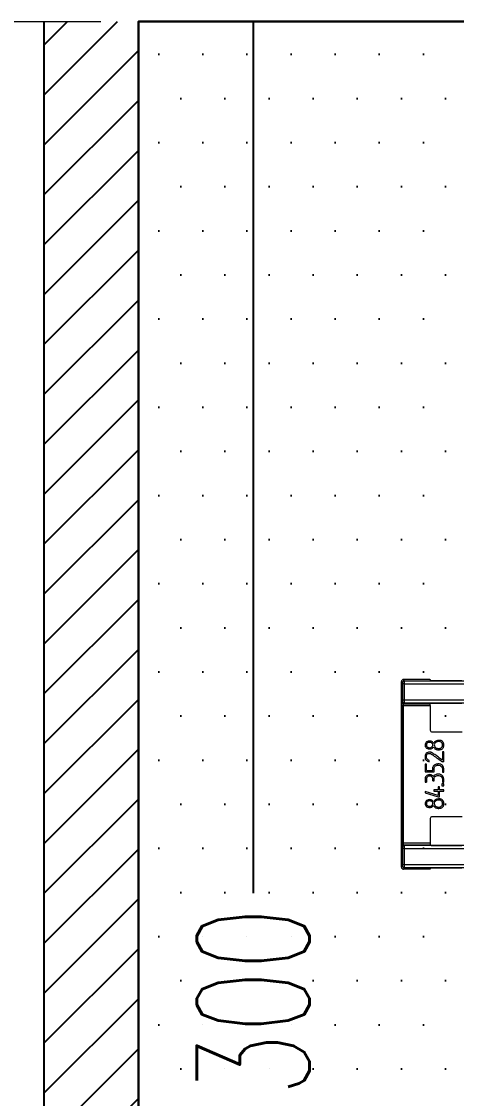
# Model space of a CAD drawing. Header units: millimetres. Extents: x 1734 to 22014, y 983 to 3953.
# Drawn here: x 11431.4 to 11477.6, y 2356.7 to 2471.2 of the extents above; entities that cross this region are included whole.
import ezdxf

# ---------------------------------------------------------------- set-up
doc = ezdxf.new("R2010")
doc.units = ezdxf.units.MM
doc.linetypes.add('ACAD_ISO03W100', pattern=[30, 12, -18])
for name, color, linetype in [('LD_base', 144, 'Continuous'), ('LD_beam', 240, 'Continuous'), ('LD_quote', 242, 'Continuous')]:
    doc.layers.add(name, color=color, linetype=linetype)
doc.layers.add('LD_light', color=240, linetype='Continuous', lineweight=5)
doc.layers.add('LD_text', color=7, linetype='Continuous', lineweight=9)
doc.styles.add('SIMPLEX', font='SIMPLEX.SHX', dxfattribs={"width": 0.65})
doc.dimstyles.new('Illuminazione 1_100', dxfattribs={"dimtxt": 9, "dimasz": 3, "dimexe": 0.05, "dimexo": 0.05, "dimgap": 1.5, "dimtad": 0, "dimdec": 0, "dimlfac": -1, "dimzin": 0, "dimdsep": 46, "dimtxsty": 'SIMPLEX', "dimblk": 'LINEET2S', "dimcen": 0, "dimdle": 0.1000000014901161, "dimse1": 1, "dimse2": 1, "dimclrd": 7, "dimclrt": 256, "dimadec": 0, "dimazin": 0, "dimtfac": 1, "dimtdec": 0, "dimtix": 1, "dimtmove": 2, "dimatfit": 3, "dimldrblk": 'OBLIQUE', "dimfxl": 1, "dimtolj": 1, "dimarcsym": 0})

# ---------------------------------------------------------------- blocks, each defined once
blk = doc.blocks.new('LINEET2S')
at = {"color": 5}
blk.add_line((0.5, 0.5), (-0.5, -0.5), dxfattribs=at)
blk.add_line((-1, 0), (0, 0))
blk = doc.blocks.new('*D152')
at = {"layer": 'DEFPOINTS', "color": 0, "transparency": 16777216}
for p in [(11443.83322004053, 2471.156969764409), (11913.8332251316, 2471.156969764409), (11913.8332251316, 2037.636933295839)]:
    blk.add_point(p, dxfattribs=at)
at = {"layer": 'LD_quote', "color": 7, "lineweight": -2, "transparency": 16777216}
for p, q in [((11446.83322004053, 2037.636933295839), (11669.81179401463, 2037.636933295839)), ((11910.8332251316, 2037.636933295839), (11687.85465115749, 2037.636933295839))]:
    blk.add_line(p, q, dxfattribs=at)
at = {"layer": 'LD_quote', "color": 7, "lineweight": -2, "transparency": 16777216, "xscale": 3, "yscale": 3, "zscale": 3, "rotation": 180}
blk.add_blockref('LINEET2S', (11443.83322004053, 2037.636933295839), dxfattribs=at)
at = {"layer": 'LD_quote', "color": 7, "lineweight": -2, "transparency": 16777216, "xscale": 3, "yscale": 3, "zscale": 3}
blk.add_blockref('LINEET2S', (11913.8332251316, 2037.636933295839), dxfattribs=at)
at = {"layer": 'LD_quote', "transparency": 16777216, "insert": (11678.83322258606, 2037.636933295839), "char_height": 9, "attachment_point": 5, "style": 'SIMPLEX'}
blk.add_mtext('\\A1;470', dxfattribs=at)
blk = doc.blocks.new('_Oblique')
at = {"color": 0, "linetype": 'ByBlock', "lineweight": -2}
blk.add_line((-0.5, -0.5), (0.5, 0.5), dxfattribs=at)
blk = doc.blocks.new('braccettoespotmodulepianta')
at = {"layer": 'LD_light', "linetype": 'Continuous'}
for p, q in [((-1.007972682733452, 19.15194721625903), (-0.9919992705763434, 19.14129962665311)), ((-1.007965829232489, 18.86979590363125), (-1.007972682733452, 19.15194721625903)), ((-0.9919924170753802, 11.76611215128059), (-0.9919992705763434, 19.14129962665311)), ((-0.9719992705759068, 19.16129962665263), (-0.987972682733016, 19.17194721625901)), ((-0.987972682733016, 19.17194721625901), (0.9879733083744212, 19.17194721625901)), ((-0.96200269732617, 19.14112964520654), (-0.96200269732617, 19.16112659911005)), ((-0.787684485589125, 19.16112659911005), (-0.96200269732617, 19.16112659911005)), ((-0.96200269732617, 19.14112964520654), (-0.787684485589125, 19.14112964520654)), ((-0.96200269732617, 11.76611215128059), (-0.96200269732617, 19.14112964520654)), ((-0.787684485589125, 19.14112964520654), (-0.787684485589125, 19.16112659911005)), ((-0.787684485589125, 19.14112964520654), (-0.787684485589125, 11.76611215128059)), ((-0.7703396497236099, 19.16864750844161), (-0.7776860086378293, 19.16130114952739)), ((-0.7576890547352378, 11.76611215128059), (-0.7576860086373927, 19.1413011495274)), ((-0.7576860086373927, 19.1413011495274), (-0.7503396497231734, 19.14864750844163)), ((-0.7503396497231734, 19.14864750844163), (-0.7503426958210185, 18.86649924156199)), ((-0.730345741918427, 19.14933352572325), (-0.730345741918427, 19.16933047962629)), ((0.7303463675580133, 19.16933047962629), (-0.730345741918427, 19.16933047962629)), ((-0.730345741918427, 19.14933352572325), (0.7303463675580133, 19.14933352572325)), ((-0.730345741918427, 18.86684225020326), (-0.730345741918427, 19.14933352572325)), ((0.7303463675580133, 19.14933352572325), (0.7303463675580133, 19.16933047962629)), ((0.7303463675580133, 19.14933352572325), (0.7303463675580133, 18.86684225020326)), ((0.7503402753645787, 19.14864750844163), (0.7503433214606048, 18.86649924156199)), ((0.7503402753645787, 19.14864750844163), (0.7576866342787979, 19.1413011495274)), ((0.7576896803748241, 11.76611215128059), (0.7576866342787979, 19.1413011495274)), ((0.7776866342774156, 19.16130114952739), (0.7703402753631963, 19.16864750844161)), ((0.7876851112305303, 19.14112964520654), (0.7876851112305303, 19.16112659911005)), ((0.9620033229675756, 19.16112659911005), (0.7876851112305303, 19.16112659911005)), ((0.7876851112305303, 11.76611215128059), (0.7876851112305303, 19.14112964520654)), ((0.7876851112305303, 19.14112964520654), (0.9620033229675756, 19.14112964520654)), ((0.9620033229675756, 19.14112964520654), (0.9620033229675756, 19.16112659911005)), ((0.9620033229675756, 19.14112964520654), (0.9620033229675756, 11.76611215128059)), ((0.9879733083744212, 19.17194721625901), (0.971999896217312, 19.16129962665263)), ((0.9919930427167856, 11.76611215128059), (0.9919998962159297, 19.14129962665311)), ((0.9919998962159297, 19.14129962665311), (1.007973308373038, 19.15194721625903)), ((1.007966454873894, 18.86979590363125), (1.007973308373038, 19.15194721625903)), ((-0.196324342616208, 18.92185891355984), (-0.2381313870264421, 18.7821958201448)), ((-0.2231237300584326, 18.78418663178354), (-0.1814698250054789, 18.92170577420302)), ((-0.1814698250054789, 18.92170577420302), (-0.196324342616208, 18.92185891355984)), ((-0.0831543579297431, 18.92139949548937), (-0.0831543579297431, 18.90715753530594)), ((0.0266465609056468, 18.92139949548937), (0.0266465609056468, 18.82553425812375)), ((0.1093418135860702, 18.92139949548937), (0.0266465609056468, 18.92139949548937)), ((0.040888521089073, 18.90715753530594), (0.040888521089073, 18.83962307895035)), ((0.040888521089073, 18.90715753530594), (0.1093418135860702, 18.90715753530594)), ((0.1093418135860702, 18.90715753530594), (0.1093418135860702, 18.92139949548937)), ((0.2189895930641796, 18.89230301769476), (0.2151611091449013, 18.8982754526105)), ((-0.9975028844837652, 18.8628214926116), (-1.007965829232489, 18.86979590363125)), ((-0.9969883062003646, 18.53213242923311), (-0.9969883062003646, 18.84282453870901)), ((-0.7543634534122248, 18.84282453870901), (-0.7543634534122248, 18.53213242923311)), ((-0.7503426958210185, 18.86649924156199), (-0.7540204447705037, 18.8628214926116)), ((-0.4706116836241563, 18.86719190217718), (-0.730345741918427, 18.86684225020326)), ((-0.4503493391530356, 18.52802741023515), (-0.4503493391530356, 18.84692955770697)), ((-0.2381313870264421, 18.7821958201448), (-0.2381313870264421, 18.76917897481553)), ((-0.2381313870264421, 18.76917897481553), (-0.1791727346535481, 18.76917897481553)), ((-0.1791727346535481, 18.78418663178354), (-0.2231237300584326, 18.78418663178354)), ((-0.1644713563982805, 18.8267593729779), (-0.1791727346535481, 18.8267593729779)), ((-0.1791727346535481, 18.8267593729779), (-0.1791727346535481, 18.78418663178354)), ((-0.1791727346535481, 18.76917897481553), (-0.1791727346535481, 18.72354344648511)), ((-0.1644713563982805, 18.78418663178354), (-0.1644713563982805, 18.8267593729779)), ((-0.1343029031067999, 18.78418663178354), (-0.1644713563982805, 18.78418663178354)), ((-0.1644713563982805, 18.76917897481553), (-0.1343029031067999, 18.76917897481553)), ((-0.1644713563982805, 18.72354344648511), (-0.1644713563982805, 18.76917897481553)), ((-0.1343029031067999, 18.76917897481553), (-0.1343029031067999, 18.78418663178354)), ((-0.0693718158163392, 18.83962307895035), (-0.0693718158163392, 18.82553425812375)), ((0.1339972500336444, 18.87652966394262), (0.1482392102170706, 18.87652966394262)), ((0.4503499647944409, 18.84692955770697), (0.4503499647944409, 18.52802741023515)), ((0.7303463675580133, 18.86684225020326), (0.4706123092637427, 18.86719190217718)), ((0.7540210704119091, 18.8628214926116), (0.7503433214606048, 18.86649924156199)), ((0.7543640790518112, 18.53213242923311), (0.7543640790518112, 18.84282453870901)), ((0.9969889318399509, 18.84282453870901), (0.9969889318399509, 18.53213242923311)), ((1.007966454873894, 18.86979590363125), (0.9975035101233516, 18.8628214926116)), ((-0.1791727346535481, 18.72354344648511), (-0.1644713563982805, 18.72354344648511)), ((-0.1012248020342668, 18.74513609579571), (-0.1226643119880464, 18.74513609579571)), ((-0.1226643119880464, 18.74513609579571), (-0.1226643119880464, 18.72354344648511)), ((-0.1226643119880464, 18.72354344648511), (-0.1012248020342668, 18.72354344648511)), ((-0.1012248020342668, 18.72354344648511), (-0.1012248020342668, 18.74513609579571)), ((-0.0828480792170012, 18.73778540666853), (-0.0828480792170012, 18.72354344648511)), ((0.0245026099109964, 18.73778540666853), (0.0245026099109964, 18.72354344648511)), ((0.1344566681036667, 18.72277774970052), (0.1347629468164087, 18.73656029181393)), ((0.1344566681036667, 18.72277774970052), (0.2381320126660285, 18.72277774970052)), ((0.2381320126660285, 18.73686657052758), (0.1522208334936295, 18.73686657052758)), ((0.2381320126660285, 18.72277774970052), (0.2381320126660285, 18.73686657052758))]:
    blk.add_line(p, q, dxfattribs=at)
for centre, radius, start, end in [((-0.987972682733016, 19.15194721625903), 0.0199999999999896, 90, 180.0000000000521), ((-0.9719992705759068, 19.14129962665311), 0.0200000000000301, 90, 179.9999999999218), ((-0.7776860086378293, 19.1413011495274), 0.0200000000000301, 5.211020000000001e-11, 89.99999999989578), ((-0.7703396497236099, 19.14864750844163), 0.0200000000000188, 0, 90), ((0.7703402753631963, 19.14864750844163), 0.0199999999999498, 89.99999999989578, 180.0000000000521), ((0.7776866342774156, 19.1413011495274), 0.0200000000000202, 90, 179.9999999999218), ((0.971999896217312, 19.14129962665311), 0.0200000000000301, 5.211020000000001e-11, 89.99999999989578), ((0.9879733083744212, 19.15194721625903), 0.0200000000000017, 359.9999999999218, 90), ((-0.4706116836241563, 18.84692955770697), 0.0202623444700692, 0, 90), ((0.4706123092637427, 18.84692955770697), 0.0202623444700606, 90, 180)]:
    blk.add_arc(centre, radius, start, end, dxfattribs=at)
for points in [[(-0.9919992705763434, 19.14129962665311), (-0.9917074812183272, 19.14129175368498), (-0.9896649557122144, 19.14123664291037), (-0.9868312147136749, 19.14120628877208), (-0.9829364111210452, 19.14117916488658), (-0.9780736833617992, 19.14117701749728), (-0.9719992705759068, 19.14129962665311), (-0.967274254267977, 19.1411522580679), (-0.96200269732617, 19.14112964520654)], [(-0.9719992705759068, 19.16129962665263), (-0.971186268610836, 19.1612497142487), (-0.9689808077146153, 19.16117612323296), (-0.9657674338013748, 19.16113944121662), (-0.96200269732617, 19.16112659911005)], [(-0.7776860086378293, 19.16130114952739), (-0.7789238931654836, 19.16124330623143), (-0.7801617776913191, 19.16118546293501), (-0.7838354196101136, 19.16114068549041), (-0.787684485589125, 19.16112659911005)], [(-0.787684485589125, 19.14112964520654), (-0.7823936221175245, 19.14115246091796), (-0.7776860086378293, 19.1413011495274), (-0.7715416390055907, 19.14117748666786), (-0.7666572076614103, 19.14117969752715), (-0.7627617126709083, 19.14120710474026), (-0.7599438454763005, 19.14123773992969), (-0.7579682382420287, 19.14129322332746), (-0.7576860086373927, 19.1413011495274)], [(-0.730345741918427, 19.16933047962629), (-0.7512477283962653, 19.16915973174537), (-0.7703396497236099, 19.16864750844161)], [(-0.7503396497231734, 19.14864750844163), (-0.7501521312569821, 19.14867921324048), (-0.7488395019936434, 19.14890114683248), (-0.7473329748554534, 19.1489921449579), (-0.7443639272041765, 19.14913331644175), (-0.7411857537081233, 19.14922190719653), (-0.7376363365438008, 19.14928548362422), (-0.7339511016543839, 19.14932200984504), (-0.730345741918427, 19.14933352572325)], [(0.7303463675580133, 19.16933047962629), (0.7512483540376707, 19.16915973174537), (0.7703402753631963, 19.16864750844161)], [(0.7303463675580133, 19.14933352572325), (0.7339517272939702, 19.14932200984504), (0.7376369621852064, 19.14928548362422), (0.7411863793477096, 19.14922190719653), (0.7443645528437628, 19.14913331644175), (0.7468375094958902, 19.14903420752625), (0.7478479456349305, 19.14898527196919), (0.7500287341481453, 19.1486897288828), (0.7503402753645787, 19.14864750844163)], [(0.7576866342787979, 19.1413011495274), (0.7579688638834341, 19.14129322332746), (0.7599444711158867, 19.14123773992969), (0.7627623383123137, 19.14120710474026), (0.7666578333009966, 19.14117969752715), (0.7715422646506341, 19.1411774866674), (0.7776866342774156, 19.1413011495274), (0.7823942477571109, 19.14115246091796), (0.7876851112305303, 19.14112964520654)], [(0.7876851112305303, 19.16112659911005), (0.783900197089679, 19.16113958515234), (0.7806757579419356, 19.16117665495403), (0.7784840450403863, 19.16125086115426), (0.7776866342774156, 19.16130114952739)], [(0.971999896217312, 19.16129962665263), (0.9711868942522414, 19.1612497142487), (0.9689814333542016, 19.16117612323296), (0.9657680594409612, 19.16113944121662), (0.9620033229675756, 19.16112659911005)], [(0.9620033229675756, 19.14112964520654), (0.9672748799075634, 19.1411522580679), (0.971999896217312, 19.14129962665311), (0.9780743090032046, 19.14117701749728), (0.9829370367624504, 19.14117916488658), (0.9868318403532612, 19.14120628877208), (0.98966558135362, 19.14123664291037), (0.9917081068579136, 19.14129175368498), (0.9919998962159297, 19.14129962665311)], [(-0.2895862109162408, 18.83181297175315), (-0.2779929944226751, 18.84389963728517), (-0.2710620205707528, 18.85775591316314), (-0.268759258389764, 18.87331373744973), (-0.2709181160043954, 18.88957674743733), (-0.2772508045964059, 18.90357362292025), (-0.2780469137196633, 18.90476921284744), (-0.2789081169812562, 18.90598991269007), (-0.2798618317210639, 18.90725626977792), (-0.2808780702980584, 18.90850945357079), (-0.2938457585187279, 18.918506876847), (-0.3102600240872562, 18.92185891355984), (-0.3261530819363543, 18.91881465226652), (-0.338945516557942, 18.90979948897939), (-0.3402377176462323, 18.90837172154306), (-0.3414562144098454, 18.90690678998771), (-0.3425954143549461, 18.90542281569469), (-0.3436434854520485, 18.90394529757395), (-0.3501771403698513, 18.88991865398566), (-0.3523733472102322, 18.87331373744973), (-0.3500876005145983, 18.85738157251262), (-0.3432757350492466, 18.84355932760309), (-0.3320058127537777, 18.83181297175315)], [(-0.2820823824331455, 18.87346687680656), (-0.2831217507355177, 18.8839938074002), (-0.2891641205933411, 18.89783252494953), (-0.2963344419131317, 18.90419309826438), (-0.3106086690786469, 18.90761679946581), (-0.3212887510417204, 18.90579469333806), (-0.3324429194508411, 18.89723297752198), (-0.3370151888848341, 18.88862556614094), (-0.3393534594124503, 18.87287348338259)], [(-0.0232768694149854, 18.83319122596413), (-0.011389939529181, 18.84483879906156), (-0.005775385960078, 18.85666746400329), (-0.0038343730375345, 18.86745750053387), (-0.0031898371908028, 18.87430262310772), (-0.0045686787652812, 18.88649114110058), (-0.0118956227452145, 18.90211322895584), (-0.027193494799576, 18.91561994102722), (-0.0488583178266708, 18.9212260002605), (-0.0659968642648892, 18.92159763486643), (-0.0831543579297431, 18.92139949548937)], [(-0.0693718158163392, 18.83962307895035), (-0.0631627793627558, 18.83962307895035), (-0.0569537429091724, 18.83962307895035), (-0.0512930810491525, 18.8395410900207), (-0.0448562776527979, 18.83986150043665), (-0.0379395866239065, 18.84143387600397), (-0.0308392618626385, 18.84510778252888), (-0.023122197808334, 18.85262980019843), (-0.0190510361408087, 18.86049331702952), (-0.0175160383259936, 18.86763345066083), (-0.0174074658261816, 18.87298531873239), (-0.0176155801036657, 18.87548403888377), (-0.0176835630172718, 18.87946862029548), (-0.0186976802397112, 18.88499896003714), (-0.0218294899605098, 18.89150954859951), (-0.0282505503728317, 18.89843487647249), (-0.0376164493500255, 18.90410938270952), (-0.0465908121896064, 18.90662873103929), (-0.0544906929262652, 18.90723181679414), (-0.0606331455965119, 18.90715753530594), (-0.0718937517631275, 18.90715753530594), (-0.0831543579297431, 18.90715753530594)], [(0.1522208334936295, 18.73686657052758), (0.1810739796746929, 18.77763421693635), (0.2097730468958616, 18.81848990846311), (0.2209058238659054, 18.83562064152101), (0.2314291068323655, 18.85316098761314), (0.2328851340644178, 18.85597088809163), (0.2341344040014519, 18.85894078509545), (0.2362137743602943, 18.86666024582291), (0.2369068978132418, 18.87499827037436), (0.2339887954567531, 18.89366346150928), (0.2252107415115461, 18.90786221722783), (0.2239031816206989, 18.90913832810793), (0.2225659638588695, 18.91032755875812), (0.2211592735675367, 18.91147016814784), (0.2197419346503011, 18.91252273790496), (0.2044127509052487, 18.91952486964601), (0.1846863771388598, 18.92185891355984), (0.1663431535544078, 18.91901865705176), (0.1517614154236071, 18.91050745873599), (0.1409698763727647, 18.89633967542841), (0.1339972500336444, 18.87652966394262)], [(0.2189895930641796, 18.89230301769476), (0.2217461014879518, 18.88481833163041), (0.2226649376279965, 18.8769890820131), (0.2215096079198702, 18.86800374352378), (0.2180430448297557, 18.85949286571804), (0.2171098116559733, 18.85790353111088), (0.2161198302528646, 18.85637400715632), (0.2094903091365268, 18.84661075760368), (0.2028907017465826, 18.83689156178525), (0.1688268242814956, 18.78672592680004), (0.1347629468164087, 18.73656029181393)], [(0.1482392102170706, 18.87652966394262), (0.1563612679565267, 18.89377769298244), (0.1684989799396135, 18.90415146645), (0.1846863771388598, 18.90761695337596), (0.1928414710146171, 18.90712720454075), (0.2002658687579242, 18.90569338269188), (0.2042992864026019, 18.90443398255001), (0.2080522336145805, 18.90289938644537), (0.2092471853757161, 18.90229983740983), (0.210462650638874, 18.90159655063462), (0.2126896239969938, 18.90011812015245), (0.2151611091449013, 18.8982754526105)], [(0.3327721351779473, 18.83181297175315), (0.344365351671513, 18.84389963728517), (0.3512963255252544, 18.85775591316314), (0.3535990877044242, 18.87331373744973), (0.3514402300916117, 18.88957674743733), (0.3451075414977822, 18.90357362292025), (0.3443114323745249, 18.90476921284744), (0.343450229112932, 18.90598991269007), (0.3424965143749432, 18.90725626977746), (0.3414802757961297, 18.90850945357079), (0.3285125875754602, 18.918506876847), (0.312098322008751, 18.92185891355984), (0.2962255925649515, 18.91882324449352), (0.2834448596095171, 18.90983335786541), (0.2821361471051205, 18.90838962082171), (0.2809021316861617, 18.90690678998771), (0.2797511633762042, 18.90540516530063), (0.2786950444206013, 18.90390913666897), (0.2722636818016326, 18.88989691741017), (0.2701381382412364, 18.87331373744973), (0.2723841821407404, 18.85738157251262), (0.2791223138410714, 18.84355932760309), (0.2903525333404104, 18.83181297175315)], [(0.3402759636628616, 18.87346687680656), (0.3392249267635634, 18.88404795159704), (0.3332054116963263, 18.89781741582419), (0.3246604771193233, 18.90490609495873), (0.311772222055879, 18.9076167303665), (0.3010996929260727, 18.90580622551897), (0.2899238687041361, 18.89724417006255), (0.2853339714984031, 18.88859921465473), (0.2830040443477628, 18.87296205260509)], [(-0.9969883062003646, 18.84282453870901), (-0.996996944228158, 18.84642989866688), (-0.9970243423485952, 18.85011513333529), (-0.9970720308629096, 18.85366455222584), (-0.9971384822238178, 18.85684272399476), (-0.997212825477618, 18.85931569923605), (-0.9972495352230908, 18.86032620398919), (-0.9974712158254988, 18.86250958153414), (-0.9975028844837652, 18.8628214926116)], [(-0.7540204447705037, 18.8628214926116), (-0.7540362971703872, 18.86263359338363), (-0.7541472639659333, 18.86131829878468), (-0.7541927637685149, 18.85981172853917), (-0.7542633487719286, 18.85684272399476), (-0.7543076439869765, 18.8536645534632), (-0.7543394323620305, 18.85011513333529), (-0.7543576954467426, 18.84642989882604), (-0.7543634534122248, 18.84282453870901)], [(-0.730345741918427, 18.86684225020326), (-0.7339511020381906, 18.86683649223823), (-0.7376363365438008, 18.86681822915352), (-0.7411857566730758, 18.86678644077847), (-0.7443639272041765, 18.86674214556251), (-0.7468369159032591, 18.86669258865777), (-0.7478474703057146, 18.86666811695386), (-0.7500307926311507, 18.86652035098632), (-0.7503426958210185, 18.86649924156199)], [(-0.3320058127537777, 18.83181297175315), (-0.3448695187271369, 18.82196658966995), (-0.3540578801348602, 18.81035431937926), (-0.3595708969805855, 18.79699051769467), (-0.3614085692624939, 18.78188954143115), (-0.3614088056729088, 18.78062146927141), (-0.3613964380747348, 18.77933752052149), (-0.3613526426488534, 18.77803628671063), (-0.3612617612398026, 18.77674991543972), (-0.3610589281961438, 18.774662558415), (-0.3608569310326857, 18.77262584387927), (-0.3607209081656038, 18.77121488135481), (-0.3605926188265585, 18.76980330929155), (-0.3605391930323094, 18.76917611710678), (-0.3604841543638031, 18.76849563690075), (-0.3583904646875453, 18.75543367417867), (-0.3543360631210817, 18.74447335756895), (-0.3444120489912166, 18.73191740944958), (-0.3299714522981958, 18.72437544550348), (-0.3110257208700204, 18.72185891355957), (-0.3051032510229561, 18.72213372884153), (-0.299211403420486, 18.72295032702595), (-0.2960021292274177, 18.72362449405), (-0.2928703684392531, 18.72444264779687), (-0.2824857315463305, 18.72854624673255), (-0.2741745642724709, 18.7342757493011), (-0.2668210272222495, 18.7433912019419), (-0.2624155988651182, 18.75487855642814), (-0.2609491511921078, 18.76871955674551)], [(-0.2735065784509061, 18.77775477879731), (-0.2751381685484375, 18.79131818338692), (-0.2838583493703481, 18.80967060995317), (-0.2965152436991047, 18.82086145455651), (-0.3094651542469364, 18.82413852910713), (-0.3273503000928031, 18.81955151764987), (-0.3373092220790568, 18.810488327033), (-0.345630441666799, 18.7945366030558), (-0.3479072902846383, 18.77989803016589)], [(-0.3479072902846383, 18.77989803016589), (-0.3452767441121978, 18.76065359708173), (-0.3396698777160054, 18.74986422759275), (-0.3256818052341259, 18.73868577241728), (-0.3121727753823507, 18.73609946970509), (-0.2906855321652983, 18.74124491603697), (-0.2814253003252816, 18.74988441129426), (-0.2756222018251719, 18.76184308446454), (-0.2735065784509061, 18.77775477879731)], [(-0.3393534594124503, 18.87287348338259), (-0.3373364701456012, 18.85956371585871), (-0.3312096271365589, 18.84846748325071), (-0.321972661990003, 18.84102410852029), (-0.3141040230802901, 18.83858146649117), (-0.3097088611466461, 18.83841352748277), (-0.3030198566266335, 18.83940719770589), (-0.2958466967611457, 18.84276295559039), (-0.2889865472589008, 18.84961851360049), (-0.284078817225236, 18.8594628820324), (-0.2820823824331455, 18.87346687680656)], [(-0.2609491511921078, 18.76871955674551), (-0.2681467009624612, 18.80778923515254), (-0.2895862109162408, 18.83181297175315)], [(-0.0693718158163392, 18.82553425812375), (-0.0529300482394319, 18.82588676640262), (-0.0368435918353498, 18.82385348046), (-0.0231556390572223, 18.8151808415414), (-0.0146956594089716, 18.80103960635324), (-0.0118932505247358, 18.78839851433895), (-0.0119519194959139, 18.77541832944871), (-0.0181067204121064, 18.75660627575553), (-0.0319748184047057, 18.74281240222308), (-0.0476623571121309, 18.73799183955771), (-0.0660789925059362, 18.73778540666853), (-0.0744635358605592, 18.73778540666853), (-0.0828480792170012, 18.73778540666853)], [(-0.0828480792170012, 18.72354344648511), (-0.0690402153431933, 18.72354344648511), (-0.0552323514712043, 18.72354344648511), (-0.0534111259476049, 18.72354344648511), (-0.0515366504259873, 18.72354344648511), (-0.048729139894931, 18.72360033720133), (-0.0459391900694755, 18.72377057977019), (-0.03339584429159, 18.72617353462783), (-0.0224886320320366, 18.73114061527803), (-0.0169564860298124, 18.7351234286275), (-0.0119923935344559, 18.73987689179921), (-0.0072387372638332, 18.74594834787513), (-0.0034896626530099, 18.75262909379535), (0.0007455798695446, 18.76579607944768), (0.002144263815353, 18.78097070529065)], [(0.002144263815353, 18.78097070529065), (0.0005832494862261, 18.79798931475534), (-0.0034311730978516, 18.81128876197363), (-0.0135955349433061, 18.82674009011907), (-0.0232768694149854, 18.83319122596413)], [(0.0266465609056468, 18.82553425812375), (0.0368570796890708, 18.82555656510612), (0.0470675524957187, 18.82557404465297), (0.0640488401459152, 18.82489300404677), (0.08449434414978901, 18.81641879726658), (0.0952850234370999, 18.80142469456723), (0.0982032596111822, 18.7876590902697), (0.0980983773060871, 18.78162536075297), (0.09604305974971801, 18.76853193838315), (0.0915115345705999, 18.75759878391409), (0.0755378768681112, 18.7419679911668), (0.062411262842943, 18.73811335297114), (0.0434894614099903, 18.73739488600995), (0.0245026099109964, 18.73778540666853)], [(0.0245026099109964, 18.72354344648511), (0.0338400368473231, 18.72354344648511), (0.0431774637818308, 18.72354344648511), (0.0502170730251237, 18.72354344648511), (0.0572034322685795, 18.72354344648511), (0.0621075712952006, 18.72377499989625), (0.0669587298925762, 18.7244643265908), (0.071924870406292, 18.72563845707555), (0.0768902498002717, 18.72727707680724), (0.0783299907452602, 18.72783770888645), (0.0797206822098815, 18.72841588219717), (0.0867270554826973, 18.7319670765205), (0.0928530198016233, 18.73622201408989), (0.1075167054914345, 18.7562844927329), (0.1124046007225843, 18.78479918921084)], [(0.040888521089073, 18.83962307895035), (0.0491104550765158, 18.83962307895035), (0.0573323890657775, 18.83962307895035), (0.0591499579495576, 18.83962307895035), (0.0610207768331748, 18.83962307895035), (0.0651466499275557, 18.83949599678453), (0.0691696011872409, 18.83911430136823), (0.0812733605762333, 18.83607965136753), (0.0917374349282909, 18.83029085097723), (0.0953725517374551, 18.82728876159081), (0.0987277437707235, 18.82390253712401), (0.1023168542324129, 18.81943854869177), (0.105338741428568, 18.81466634960498), (0.1106346083870449, 18.80086305125814), (0.1124046007225843, 18.78479918921084)], [(0.2903525333404104, 18.83181297175315), (0.2774888273688703, 18.82196658966995), (0.268300465959328, 18.81035431937926), (0.2627874491136026, 18.79699051769467), (0.2609497768316942, 18.78188954143115), (0.2609495404230984, 18.78062146927141), (0.2609619080194534, 18.77933752052149), (0.2610057034453348, 18.77803628671063), (0.2610965848543856, 18.77674991543972), (0.2612994178980443, 18.774662558415), (0.2615014150615025, 18.77262584387927), (0.2616374379304034, 18.77121488135481), (0.2617657272694487, 18.76980330929155), (0.2618191530618787, 18.76917611710678), (0.2618741917303851, 18.76849563690075), (0.2639678814084618, 18.75543367417867), (0.2680222829749255, 18.74447335756895), (0.2779462971047906, 18.73191740944958), (0.2923868937959923, 18.72437544550348), (0.3113326252241677, 18.72185891355957), (0.3172550950730511, 18.72213372884153), (0.3231469426755211, 18.72295032702595), (0.3263562168667704, 18.72362449405), (0.3294879776549351, 18.72444264779687), (0.3398726145478577, 18.72854624673209), (0.3481837818217173, 18.73427574929928), (0.3555373188719386, 18.74339120194008), (0.3599427472290699, 18.75487855642723), (0.3614091949020803, 18.76871955674551)], [(0.3488517676432821, 18.77775477879731), (0.3472198128620221, 18.79131961905432), (0.3385006664320826, 18.8096697005999), (0.3282330523925339, 18.81949912673917), (0.3128941296236007, 18.82413849916656), (0.2950000335858931, 18.81954661903319), (0.2850485785584169, 18.81048748281591), (0.2767164292872621, 18.79446022195179), (0.2744514708283532, 18.77989871588261)], [(0.2744514708283532, 18.77989871588261), (0.2771604014214972, 18.76042424662819), (0.2826888507188414, 18.74986371024397), (0.2966770045804878, 18.73868558141885), (0.3101866106007947, 18.73609946017313), (0.3316715585915517, 18.74124416922268), (0.340933286026484, 18.7498847424963), (0.3469445878927218, 18.76257005955813), (0.3488517676432821, 18.77775477879731)], [(0.2830040443477628, 18.87296205260509), (0.2850551767023717, 18.85950704034667), (0.2911375085277541, 18.84861824693735), (0.3007707429842412, 18.84105527682641), (0.3125810209421616, 18.83841147595967), (0.3228041498277889, 18.84066843385244), (0.3333365464495728, 18.84956939578887), (0.3382598840798892, 18.85940109111652), (0.3402759636628616, 18.87346687680656)], [(0.3614091949020803, 18.76871955674551), (0.3542690723916166, 18.80778923515254), (0.3327721351779473, 18.83181297175315)], [(0.7303463675580133, 18.86684225020326), (0.7339517276777769, 18.86683649223823), (0.7376369621852064, 18.86681822915352), (0.7411863823126624, 18.86678644077847), (0.7443645528437628, 18.86674214556251), (0.7468375415446645, 18.86669258865777), (0.7478480959453009, 18.86666811695386), (0.750031418270737, 18.86652035098632), (0.7503433214606048, 18.86649924156199)], [(0.7543640790518112, 18.84282453870901), (0.754358321086329, 18.84642989882604), (0.754340058003436, 18.85011513333529), (0.7543082696283819, 18.8536645534632), (0.754263974411515, 18.85684272399476), (0.7542144175076828, 18.85931571269475), (0.7541899458028638, 18.8603262670963), (0.7540421798348689, 18.86250958942264), (0.7540210704119091, 18.8628214926116)], [(0.9975035101233516, 18.8628214926116), (0.9974797285067324, 18.86263359338363), (0.9973132571794848, 18.86131829878468), (0.9972449992765176, 18.85981174663356), (0.9971391078652232, 18.85684272399476), (0.997072656504315, 18.85366455222584), (0.9970249679881816, 18.85011513333529), (0.9969975698677443, 18.84642989866734), (0.9969889318399509, 18.84282453870901)]]:
    blk.add_spline(points, degree=3, dxfattribs=at)

msp = doc.modelspace()

# ---------------------------------------------------------------- hatches: boundary and pattern name
at = {"layer": 'LD_base'}
h = msp.add_hatch(dxfattribs=at)
h.set_pattern_fill('ANSI31', color=256, scale=30, angle=6.361109362927034e-14)
h.set_pattern_definition([(45, (-30508.12167580609, 11613.42059753273), (-2.651650429449555, 2.65165042944955), [])])
h.paths.add_polyline_path([(11433.83322258606, 2471.156969764409), (11443.83322258606, 2471.156969764409), (11443.83322258606, 1991.156969764409), (11433.83322258606, 1991.156969764409)])
at = {"layer": 'LD_beam'}
h = msp.add_hatch(dxfattribs=at)
h.set_pattern_fill('DOTS', color=256, scale=75, angle=180)
h.set_pattern_definition([(180, (27704.58355527671, 20912.98134463697), (-2.343750000000001, -4.687500000000001), [0, -4.687499999999999])])
h.paths.add_polyline_path([(11563.83322258604, 2241.156969767618), (11443.8332225862, 2241.15696976762), (11443.8332225862, 2471.156969764409), (11563.83322258605, 2471.156969764409)])

# ---------------------------------------------------------------- linework, layer by layer
at = {"layer": 'LD_base'}
for p, q in [((11433.83322258606, 1991.156969764402), (11433.83322258606, 2471.156969764409)), ((11443.83322258605, 1991.156969764402), (11443.83322258606, 2471.156969764409))]:
    msp.add_line(p, q, dxfattribs=at)
at = {"layer": 'LD_beam', "extrusion": (1.316168618e-07, -2.8555597005e-06, 0.9999999999959144), "elevation": -0.004893556110457259}
msp.add_lwpolyline([(11563.83322258604, 2401.236024472419), (11563.83322258571, 2471.156969768902), (11443.83322258568, 2471.156969768858), (11443.83322258604, 2241.156969762858), (11563.83322258604, 2241.156969762875), (11563.83322258603, 2381.077915053329)], dxfattribs=at)
at = {"layer": 'LD_beam', "elevation": -1.57940234118e-05}
msp.add_lwpolyline([(11563.83322258604, 2241.156969767618), (11443.8332225862, 2241.15696976762), (11443.8332225862, 2471.156969764409), (11563.83322258605, 2471.156969764409)], close=True, dxfattribs=at)
at = {"layer": 'LD_quote', "color": 7}
msp.add_line((11456.02815145973, 2471.156969772662, 0.0013045808683465), (11456.02815145973, 2378.521504299929, 0.0013045808683465), dxfattribs=at)
at = {"layer": 'LD_text', "linetype": 'ACAD_ISO03W100'}
msp.add_lwpolyline([(11367.84393925464, 2471.156969764409), (11985.21189236737, 2471.156969764409), (11985.21189236737, 1991.156969764409), (11367.84393925464, 1991.156969764402)], close=True, dxfattribs=at)

# ---------------------------------------------------------------- block references
at = {"layer": 'LD_light', "xscale": 10, "yscale": 10, "zscale": 10, "rotation": 90}
msp.add_blockref('braccettoespotmodulepianta', (11663.50890108638, 2391.156966636157), dxfattribs=at)

# ---------------------------------------------------------------- texts
at = {"layer": 'LD_quote', "insert": (11456.02815145973, 2366.992932871356, 0.0013045808683465), "char_height": 12, "attachment_point": 5, "rotation": 90, "style": 'SIMPLEX'}
msp.add_mtext('\\A1;300', dxfattribs=at)

# ---------------------------------------------------------------- dimensions: what is measured, and where the dimension line sits
at = {"layer": 'LD_quote'}
dim = msp.add_linear_dim(base=(11913.8332251316, 2037.636933295839), p1=(11443.83322004053, 2471.156969764409), p2=(11913.8332251316, 2471.156969764409), dimstyle='Illuminazione 1_100', dxfattribs=at)
dim.commit()
dim.dimension.update_dxf_attribs({"geometry": '*D152', "text_midpoint": (11678.83322258606, 2037.636933295839)})

doc.saveas('drawing.dxf')
